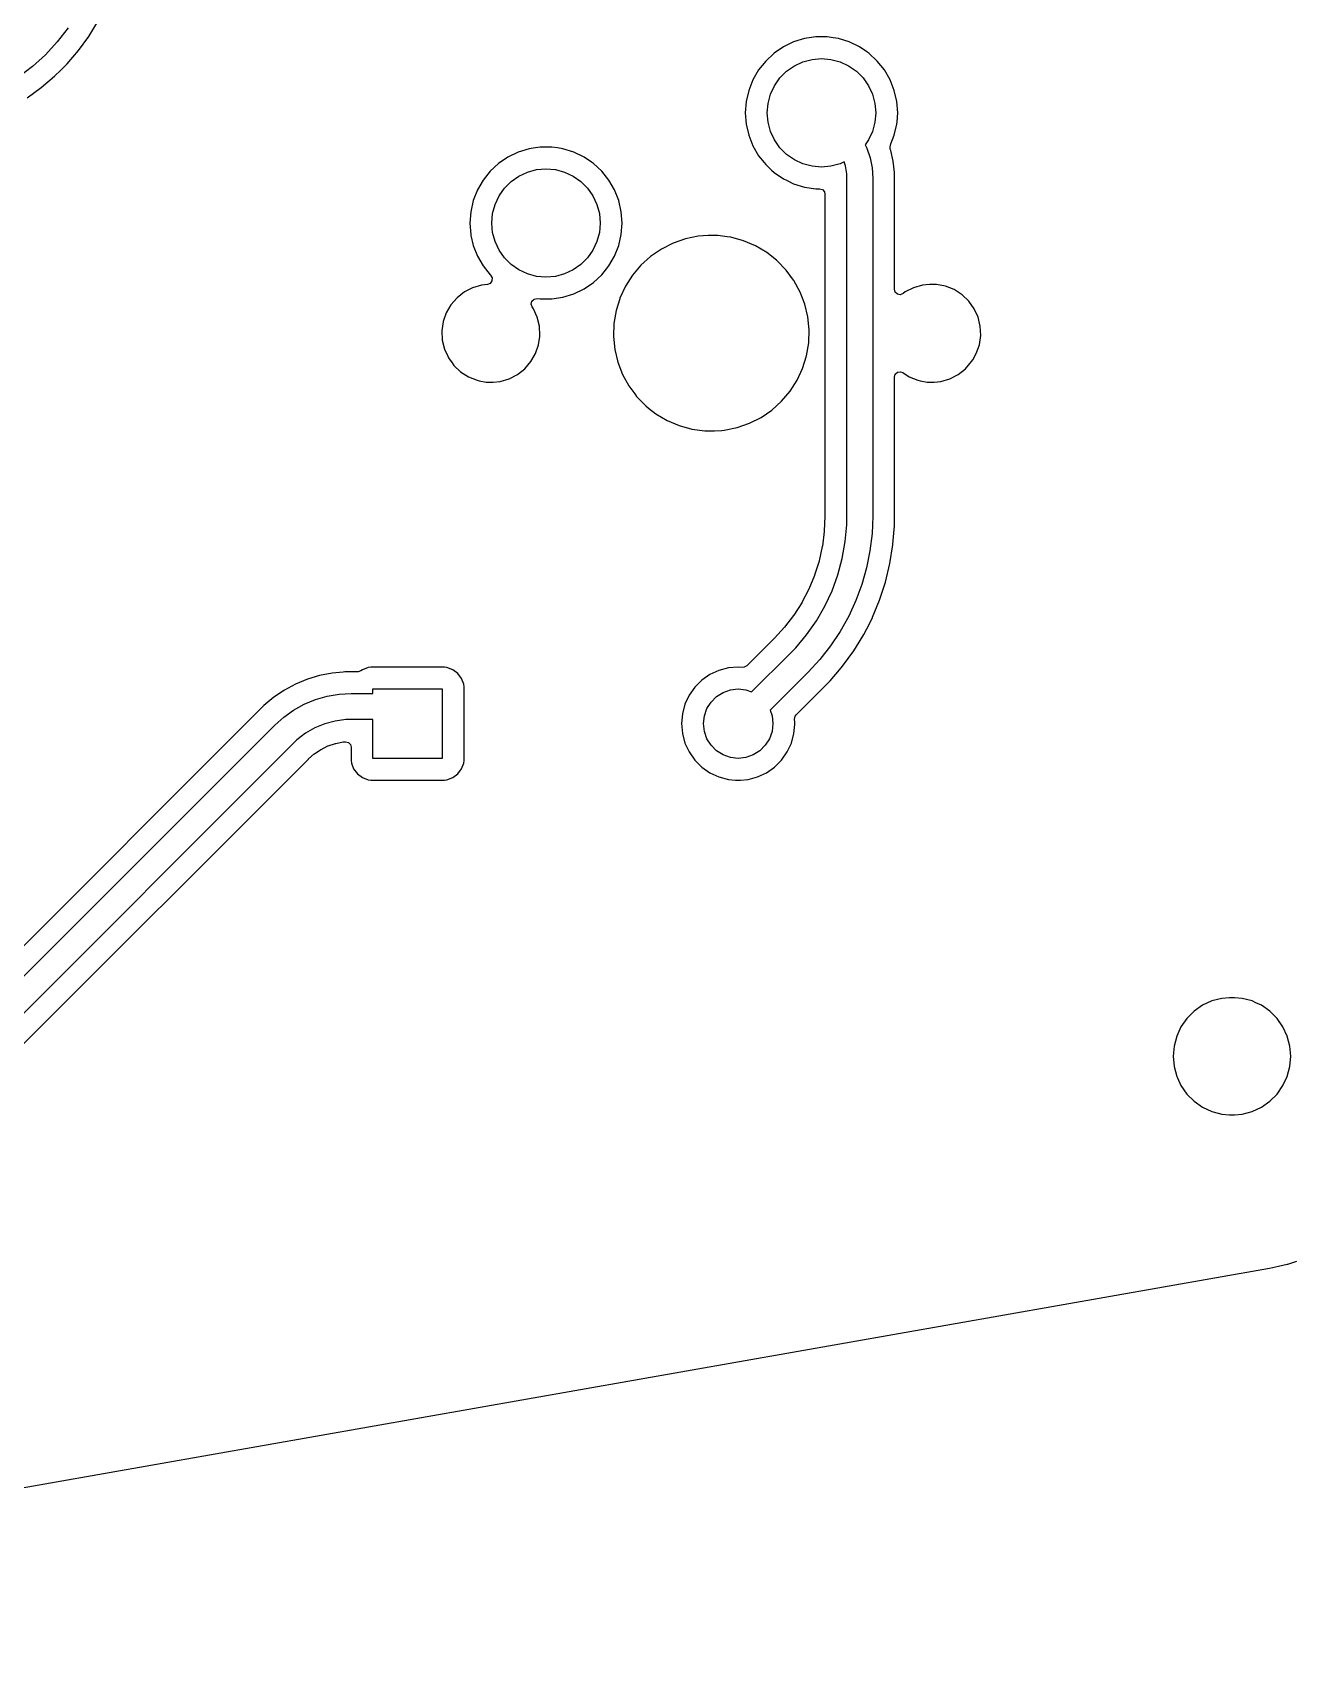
# Model space of a CAD drawing. Extents: x 68 to 346, y -197 to -84.
# Drawn here: x 262.8 to 291.91, y -195.91 to -158.45 of the extents above; entities that cross this region are included whole.
import ezdxf

# ---------------------------------------------------------------- set-up
doc = ezdxf.new("R2010")
doc.units = 0
doc.layers.add('BLACK', color=7, linetype='CONTINUOUS')

msp = doc.modelspace()

# ---------------------------------------------------------------- linework, layer by layer
at = {"layer": 'BLACK', "linetype": 'CONTINUOUS'}
for p, q in [((263.622, -158.343), (263.375, -158.664)), ((264.098, -158.54), (264.309, -158.196)), ((263.375, -158.664), (263.102, -158.962)), ((263.861, -158.866), (264.098, -158.54)), ((264.098, -158.54), (264.098, -158.54)), ((264.098, -158.54), (264.098, -158.54)), ((280.11, -158.782), (279.893, -158.93)), ((280.346, -158.669), (280.11, -158.782)), ((280.11, -158.782), (280.11, -158.782)), ((280.597, -158.591), (280.346, -158.669)), ((280.7, -158.576), (280.597, -158.591)), ((280.597, -158.591), (280.597, -158.591)), ((280.597, -158.591), (280.597, -158.591)), ((280.856, -158.552), (280.7, -158.576)), ((281.119, -158.552), (280.856, -158.552)), ((280.856, -158.552), (280.856, -158.552)), ((281.253, -158.572), (281.119, -158.552)), ((281.119, -158.552), (281.119, -158.552)), ((281.378, -158.591), (281.253, -158.572)), ((281.629, -158.669), (281.378, -158.591)), ((281.378, -158.591), (281.378, -158.591)), ((281.378, -158.591), (281.378, -158.591)), ((281.865, -158.782), (281.629, -158.669)), ((281.629, -158.669), (281.629, -158.669)), ((282.036, -158.899), (281.865, -158.782)), ((281.865, -158.782), (281.865, -158.782)), ((281.865, -158.782), (281.865, -158.782)), ((281.865, -158.782), (281.865, -158.782)), ((263.102, -158.962), (262.804, -159.235)), ((263.102, -158.962), (263.102, -158.962)), ((263.518, -159.254), (263.599, -159.173)), ((263.599, -159.173), (263.861, -158.866)), ((279.701, -159.109), (279.537, -159.314)), ((279.893, -158.93), (279.701, -159.109)), ((280.363, -159.22), (280.56, -159.128)), ((280.56, -159.128), (280.77, -159.072)), ((280.77, -159.072), (280.988, -159.053)), ((280.988, -159.053), (281.205, -159.072)), ((281.205, -159.072), (281.415, -159.128)), ((281.415, -159.128), (281.613, -159.22)), ((282.082, -158.93), (282.036, -158.899)), ((282.274, -159.109), (282.082, -158.93)), ((282.438, -159.314), (282.274, -159.109)), ((282.274, -159.109), (282.274, -159.109)), ((282.274, -159.109), (282.274, -159.109)), ((262.804, -159.235), (262.483, -159.482)), ((263.006, -159.721), (263.313, -159.459)), ((263.313, -159.459), (263.456, -159.316)), ((263.313, -159.459), (263.313, -159.459)), ((263.313, -159.459), (263.313, -159.459)), ((263.456, -159.316), (263.516, -159.257)), ((263.516, -159.257), (263.518, -159.254)), ((263.516, -159.257), (263.516, -159.257)), ((263.518, -159.254), (263.518, -159.254)), ((279.406, -159.541), (279.31, -159.785)), ((279.537, -159.314), (279.406, -159.541)), ((279.905, -159.678), (280.03, -159.499)), ((280.03, -159.499), (280.184, -159.345)), ((280.184, -159.345), (280.363, -159.22)), ((281.613, -159.22), (281.791, -159.345)), ((281.791, -159.345), (281.945, -159.499)), ((281.945, -159.499), (282.07, -159.678)), ((282.569, -159.541), (282.438, -159.314)), ((282.665, -159.785), (282.569, -159.541)), ((262.68, -159.958), (263.006, -159.721)), ((279.31, -159.785), (279.252, -160.041)), ((279.31, -159.785), (279.31, -159.785)), ((279.756, -160.086), (279.813, -159.875)), ((279.813, -159.875), (279.905, -159.678)), ((282.07, -159.678), (282.162, -159.875)), ((282.162, -159.875), (282.219, -160.086)), ((282.723, -160.041), (282.665, -159.785)), ((279.252, -160.041), (279.232, -160.303)), ((279.232, -160.303), (279.232, -160.303)), ((279.232, -160.303), (279.252, -160.564)), ((279.252, -160.041), (279.252, -160.041)), ((279.738, -160.303), (279.756, -160.086)), ((279.756, -160.52), (279.738, -160.303)), ((282.219, -160.086), (282.238, -160.303)), ((282.238, -160.303), (282.219, -160.52)), ((282.743, -160.303), (282.723, -160.041)), ((282.723, -160.041), (282.723, -160.041)), ((282.723, -160.041), (282.723, -160.041)), ((282.728, -160.507), (282.743, -160.303)), ((282.743, -160.303), (282.743, -160.303)), ((279.252, -160.564), (279.252, -160.564)), ((279.252, -160.564), (279.31, -160.82)), ((279.813, -160.73), (279.756, -160.52)), ((282.219, -160.52), (282.162, -160.73)), ((282.665, -160.82), (282.723, -160.564)), ((282.723, -160.564), (282.728, -160.507)), ((279.31, -160.82), (279.31, -160.82)), ((279.31, -160.82), (279.31, -160.82)), ((279.31, -160.82), (279.406, -161.064)), ((279.406, -161.064), (279.537, -161.291)), ((279.905, -160.928), (279.813, -160.73)), ((280.03, -161.106), (279.905, -160.928)), ((282.07, -160.928), (281.993, -161.038)), ((281.993, -161.038), (282.031, -161.116)), ((282.162, -160.73), (282.07, -160.928)), ((282.569, -161.069), (282.574, -161.052)), ((282.572, -161.139), (282.569, -161.069)), ((282.574, -161.052), (282.587, -161.02)), ((282.587, -161.02), (282.665, -160.82)), ((273.76, -161.322), (273.543, -161.47)), ((273.996, -161.209), (273.76, -161.322)), ((273.76, -161.322), (273.76, -161.322)), ((274.247, -161.131), (273.996, -161.209)), ((274.345, -161.116), (274.247, -161.131)), ((274.247, -161.131), (274.247, -161.131)), ((274.247, -161.131), (274.247, -161.131)), ((274.506, -161.092), (274.345, -161.116)), ((274.769, -161.092), (274.506, -161.092)), ((274.506, -161.092), (274.506, -161.092)), ((274.903, -161.112), (274.769, -161.092)), ((274.769, -161.092), (274.769, -161.092)), ((275.028, -161.131), (274.903, -161.112)), ((275.279, -161.209), (275.028, -161.131)), ((275.028, -161.131), (275.028, -161.131)), ((275.028, -161.131), (275.028, -161.131)), ((275.515, -161.322), (275.279, -161.209)), ((275.279, -161.209), (275.279, -161.209)), ((275.686, -161.439), (275.515, -161.322)), ((275.515, -161.322), (275.515, -161.322)), ((275.515, -161.322), (275.515, -161.322)), ((275.515, -161.322), (275.515, -161.322)), ((275.732, -161.47), (275.686, -161.439)), ((279.537, -161.291), (279.664, -161.45)), ((279.664, -161.45), (279.701, -161.497)), ((280.184, -161.26), (280.03, -161.106)), ((280.363, -161.385), (280.184, -161.26)), ((280.56, -161.477), (280.363, -161.385)), ((281.509, -161.433), (281.415, -161.477)), ((281.538, -161.524), (281.509, -161.433)), ((282.031, -161.116), (282.107, -161.339)), ((282.107, -161.339), (282.153, -161.57)), ((282.582, -161.167), (282.572, -161.139)), ((282.64, -161.419), (282.582, -161.167)), ((282.669, -161.676), (282.64, -161.419)), ((273.351, -161.649), (273.187, -161.854)), ((273.543, -161.47), (273.351, -161.649)), ((273.834, -161.885), (274.012, -161.76)), ((274.012, -161.76), (274.21, -161.668)), ((274.21, -161.668), (274.42, -161.612)), ((274.42, -161.612), (274.637, -161.593)), ((274.637, -161.593), (274.855, -161.612)), ((274.855, -161.612), (275.065, -161.668)), ((275.065, -161.668), (275.262, -161.76)), ((275.262, -161.76), (275.441, -161.885)), ((275.924, -161.649), (275.732, -161.47)), ((276.088, -161.854), (275.924, -161.649)), ((275.924, -161.649), (275.924, -161.649)), ((275.924, -161.649), (275.924, -161.649)), ((279.701, -161.497), (279.836, -161.622)), ((279.836, -161.622), (279.893, -161.675)), ((279.893, -161.675), (280.11, -161.823)), ((280.11, -161.823), (280.11, -161.823)), ((280.11, -161.823), (280.11, -161.823)), ((280.11, -161.823), (280.11, -161.823)), ((280.11, -161.823), (280.181, -161.857)), ((280.77, -161.534), (280.56, -161.477)), ((280.988, -161.553), (280.77, -161.534)), ((281.205, -161.534), (280.988, -161.553)), ((281.415, -161.477), (281.205, -161.534)), ((281.568, -161.711), (281.538, -161.524)), ((281.568, -161.805), (281.568, -161.711)), ((281.568, -161.806), (281.568, -161.805)), ((281.568, -169.602), (281.568, -161.806)), ((282.153, -161.57), (282.168, -161.806)), ((282.168, -161.806), (282.168, -161.806)), ((282.168, -161.806), (282.168, -161.806)), ((282.168, -161.806), (282.168, -161.806)), ((282.168, -161.806), (282.168, -169.602)), ((282.669, -161.797), (282.669, -161.676)), ((282.669, -161.857), (282.669, -161.797)), ((273.056, -162.081), (272.96, -162.325)), ((273.187, -161.854), (273.056, -162.081)), ((273.555, -162.218), (273.68, -162.039)), ((273.68, -162.039), (273.834, -161.885)), ((275.441, -161.885), (275.595, -162.039)), ((275.595, -162.039), (275.72, -162.218)), ((276.219, -162.081), (276.088, -161.854)), ((276.315, -162.325), (276.219, -162.081)), ((280.181, -161.857), (280.346, -161.937)), ((280.346, -161.937), (280.346, -161.937)), ((280.346, -161.937), (280.346, -161.937)), ((280.346, -161.937), (280.597, -162.014)), ((280.597, -162.014), (280.856, -162.053)), ((280.856, -162.053), (280.944, -162.053)), ((280.944, -162.053), (281.011, -162.073)), ((281.011, -162.073), (281.056, -162.126)), ((281.056, -162.126), (281.068, -162.177)), ((281.068, -162.177), (281.068, -169.602)), ((282.669, -161.89), (282.669, -161.857)), ((282.669, -161.857), (282.669, -161.857)), ((282.669, -161.893), (282.669, -161.89)), ((282.669, -161.89), (282.669, -161.89)), ((282.669, -164.371), (282.669, -161.893)), ((282.669, -161.893), (282.669, -161.893)), ((272.96, -162.325), (272.902, -162.581)), ((272.96, -162.325), (272.96, -162.325)), ((273.406, -162.626), (273.463, -162.415)), ((273.463, -162.415), (273.555, -162.218)), ((275.72, -162.218), (275.812, -162.415)), ((275.812, -162.415), (275.869, -162.626)), ((276.373, -162.581), (276.315, -162.325)), ((272.902, -162.581), (272.882, -162.843)), ((272.882, -162.843), (272.882, -162.843)), ((272.882, -162.843), (272.902, -163.104)), ((272.902, -162.581), (272.902, -162.581)), ((273.387, -162.843), (273.406, -162.626)), ((273.406, -163.06), (273.387, -162.843)), ((275.869, -162.626), (275.887, -162.843)), ((275.887, -162.843), (275.869, -163.06)), ((276.393, -162.843), (276.373, -162.581)), ((276.373, -162.581), (276.373, -162.581)), ((276.373, -162.581), (276.373, -162.581)), ((276.373, -163.104), (276.393, -162.843)), ((276.393, -162.843), (276.393, -162.843)), ((272.902, -163.104), (272.902, -163.104)), ((272.902, -163.104), (272.902, -163.104)), ((272.902, -163.104), (272.902, -163.104)), ((272.902, -163.104), (272.907, -163.127)), ((272.907, -163.127), (272.96, -163.36)), ((273.463, -163.27), (273.406, -163.06)), ((273.555, -163.468), (273.463, -163.27)), ((275.812, -163.27), (275.72, -163.468)), ((275.869, -163.06), (275.812, -163.27)), ((276.315, -163.36), (276.373, -163.104)), ((276.373, -163.104), (276.373, -163.104)), ((277.567, -163.306), (277.298, -163.442)), ((277.852, -163.207), (277.567, -163.306)), ((277.567, -163.306), (277.567, -163.306)), ((278.147, -163.147), (277.852, -163.207)), ((278.372, -163.132), (278.147, -163.147)), ((278.147, -163.147), (278.147, -163.147)), ((278.598, -163.132), (278.372, -163.132)), ((278.372, -163.132), (278.372, -163.132)), ((278.814, -163.161), (278.598, -163.132)), ((278.897, -163.172), (278.814, -163.161)), ((279.187, -163.252), (278.897, -163.172)), ((279.465, -163.369), (279.187, -163.252)), ((279.187, -163.252), (279.187, -163.252)), ((272.96, -163.36), (272.96, -163.36)), ((272.96, -163.36), (272.96, -163.36)), ((272.96, -163.36), (273.056, -163.604)), ((273.056, -163.604), (273.187, -163.831)), ((273.68, -163.646), (273.555, -163.468)), ((273.834, -163.8), (273.68, -163.646)), ((275.595, -163.646), (275.441, -163.8)), ((275.72, -163.468), (275.595, -163.646)), ((276.088, -163.831), (276.219, -163.604)), ((276.219, -163.604), (276.315, -163.36)), ((277.05, -163.612), (276.826, -163.815)), ((277.298, -163.442), (277.05, -163.612)), ((279.724, -163.523), (279.465, -163.369)), ((279.947, -163.699), (279.724, -163.523)), ((279.724, -163.523), (279.724, -163.523)), ((279.724, -163.523), (279.724, -163.523)), ((273.187, -163.831), (273.351, -164.037)), ((273.351, -164.037), (273.351, -164.037)), ((273.351, -164.037), (273.351, -164.037)), ((273.351, -164.037), (273.36, -164.045)), ((273.36, -164.045), (273.396, -164.105)), ((274.012, -163.925), (273.834, -163.8)), ((274.21, -164.017), (274.012, -163.925)), ((274.42, -164.074), (274.21, -164.017)), ((275.065, -164.017), (274.855, -164.074)), ((275.262, -163.925), (275.065, -164.017)), ((275.441, -163.8), (275.262, -163.925)), ((275.732, -164.215), (275.924, -164.037)), ((275.924, -164.037), (276.088, -163.831)), ((276.632, -164.045), (276.47, -164.299)), ((276.826, -163.815), (276.632, -164.045)), ((279.96, -163.71), (279.947, -163.699)), ((280.17, -163.926), (279.96, -163.71)), ((280.258, -164.045), (280.17, -163.926)), ((280.34, -164.158), (280.258, -164.045)), ((272.756, -164.431), (272.587, -164.564)), ((272.947, -164.333), (272.756, -164.431)), ((273.154, -164.272), (272.947, -164.333)), ((273.288, -164.26), (273.154, -164.272)), ((273.154, -164.272), (273.154, -164.272)), ((273.154, -164.272), (273.154, -164.272)), ((273.154, -164.272), (273.154, -164.272)), ((273.154, -164.272), (273.154, -164.272)), ((273.289, -164.259), (273.288, -164.26)), ((273.354, -164.233), (273.289, -164.259)), ((273.393, -164.175), (273.354, -164.233)), ((273.396, -164.105), (273.393, -164.175)), ((274.637, -164.093), (274.42, -164.074)), ((274.855, -164.074), (274.637, -164.093)), ((275.279, -164.477), (275.515, -164.363)), ((275.515, -164.363), (275.732, -164.215)), ((276.47, -164.299), (276.343, -164.572)), ((276.47, -164.299), (276.47, -164.299)), ((280.349, -164.169), (280.34, -164.158)), ((280.493, -164.433), (280.349, -164.169)), ((280.602, -164.714), (280.493, -164.433)), ((282.685, -164.433), (282.669, -164.371)), ((282.736, -164.481), (282.685, -164.433)), ((282.916, -164.431), (282.869, -164.468)), ((283.107, -164.333), (282.916, -164.431)), ((283.314, -164.272), (283.107, -164.333)), ((283.474, -164.257), (283.314, -164.272)), ((283.314, -164.272), (283.314, -164.272)), ((283.314, -164.272), (283.314, -164.272)), ((283.635, -164.257), (283.474, -164.257)), ((283.846, -164.298), (283.635, -164.257)), ((283.635, -164.257), (283.635, -164.257)), ((284.046, -164.378), (283.846, -164.298)), ((284.226, -164.494), (284.046, -164.378)), ((272.447, -164.727), (272.339, -164.913)), ((272.587, -164.564), (272.447, -164.727)), ((272.587, -164.564), (272.587, -164.564)), ((274.295, -164.711), (274.312, -164.643)), ((274.318, -164.777), (274.295, -164.711)), ((274.312, -164.643), (274.362, -164.595)), ((274.347, -164.817), (274.318, -164.777)), ((274.436, -165.013), (274.347, -164.817)), ((274.347, -164.817), (274.347, -164.817)), ((274.362, -164.595), (274.431, -164.582)), ((274.431, -164.582), (274.438, -164.583)), ((274.438, -164.583), (274.506, -164.593)), ((274.506, -164.593), (274.769, -164.593)), ((274.769, -164.593), (275.028, -164.554)), ((275.028, -164.554), (275.279, -164.477)), ((276.336, -164.593), (276.253, -164.86)), ((276.343, -164.572), (276.336, -164.593)), ((276.343, -164.572), (276.343, -164.572)), ((280.672, -165.007), (280.602, -164.714)), ((282.804, -164.494), (282.736, -164.481)), ((282.869, -164.468), (282.804, -164.494)), ((284.382, -164.642), (284.226, -164.494)), ((284.507, -164.817), (284.382, -164.642)), ((284.382, -164.642), (284.382, -164.642)), ((284.382, -164.642), (284.382, -164.642)), ((284.596, -165.013), (284.507, -164.817)), ((272.269, -165.116), (272.238, -165.329)), ((272.339, -164.913), (272.269, -165.116)), ((272.269, -165.116), (272.269, -165.116)), ((274.487, -165.222), (274.436, -165.013)), ((276.203, -165.157), (276.193, -165.458)), ((276.253, -164.86), (276.203, -165.157)), ((280.702, -165.307), (280.672, -165.007)), ((284.647, -165.222), (284.596, -165.013)), ((272.238, -165.329), (272.238, -165.329)), ((272.238, -165.329), (272.248, -165.544)), ((272.248, -165.544), (272.299, -165.752)), ((274.466, -165.649), (274.494, -165.458)), ((274.497, -165.436), (274.487, -165.222)), ((274.494, -165.458), (274.497, -165.436)), ((276.193, -165.458), (276.223, -165.758)), ((280.692, -165.608), (280.702, -165.307)), ((284.626, -165.649), (284.657, -165.436)), ((284.657, -165.436), (284.647, -165.222)), ((272.299, -165.752), (272.299, -165.752)), ((272.299, -165.752), (272.373, -165.914)), ((272.373, -165.914), (272.388, -165.948)), ((274.312, -165.999), (274.396, -165.852)), ((274.396, -165.852), (274.466, -165.649)), ((274.396, -165.852), (274.396, -165.852)), ((276.223, -165.758), (276.223, -165.758)), ((276.223, -165.758), (276.293, -166.051)), ((280.552, -166.193), (280.642, -165.905)), ((280.642, -165.905), (280.692, -165.608)), ((284.472, -165.999), (284.556, -165.852)), ((284.556, -165.852), (284.626, -165.649)), ((284.556, -165.852), (284.556, -165.852)), ((272.388, -165.948), (272.474, -166.068)), ((272.474, -166.068), (272.513, -166.123)), ((272.513, -166.123), (272.513, -166.123)), ((272.513, -166.123), (272.669, -166.271)), ((272.669, -166.271), (272.669, -166.271)), ((272.669, -166.271), (272.669, -166.271)), ((272.669, -166.271), (272.849, -166.388)), ((273.979, -166.334), (274.148, -166.201)), ((274.148, -166.201), (274.288, -166.038)), ((274.288, -166.038), (274.312, -165.999)), ((276.293, -166.051), (276.293, -166.051)), ((276.293, -166.051), (276.402, -166.332)), ((280.425, -166.467), (280.552, -166.193)), ((282.688, -166.329), (282.741, -166.283)), ((282.741, -166.283), (282.81, -166.273)), ((282.81, -166.273), (282.86, -166.291)), ((282.86, -166.291), (283.009, -166.388)), ((284.139, -166.334), (284.308, -166.201)), ((284.308, -166.201), (284.448, -166.038)), ((284.448, -166.038), (284.472, -165.999)), ((272.849, -166.388), (273.049, -166.467)), ((273.049, -166.467), (273.101, -166.477)), ((273.101, -166.477), (273.26, -166.508)), ((273.26, -166.508), (273.26, -166.508)), ((273.26, -166.508), (273.421, -166.508)), ((273.421, -166.508), (273.581, -166.493)), ((273.421, -166.508), (273.421, -166.508)), ((273.581, -166.493), (273.788, -166.432)), ((273.788, -166.432), (273.979, -166.334)), ((276.402, -166.332), (276.402, -166.332)), ((276.402, -166.332), (276.546, -166.596)), ((276.546, -166.596), (276.546, -166.596)), ((276.546, -166.596), (276.684, -166.783)), ((280.263, -166.721), (280.425, -166.467)), ((282.669, -166.396), (282.688, -166.329)), ((282.669, -169.602), (282.669, -166.396)), ((283.009, -166.388), (283.209, -166.467)), ((283.209, -166.467), (283.261, -166.477)), ((283.261, -166.477), (283.42, -166.508)), ((283.42, -166.508), (283.42, -166.508)), ((283.42, -166.508), (283.581, -166.508)), ((283.581, -166.508), (283.741, -166.493)), ((283.581, -166.508), (283.581, -166.508)), ((283.741, -166.493), (283.948, -166.432)), ((283.948, -166.432), (284.139, -166.334)), ((276.684, -166.783), (276.725, -166.839)), ((276.725, -166.839), (276.935, -167.055)), ((276.935, -167.055), (277.002, -167.109)), ((279.845, -167.153), (280.069, -166.951)), ((280.069, -166.951), (280.263, -166.721)), ((277.002, -167.109), (277.171, -167.242)), ((277.171, -167.242), (277.171, -167.242)), ((277.171, -167.242), (277.171, -167.242)), ((277.171, -167.242), (277.43, -167.396)), ((277.43, -167.396), (277.708, -167.513)), ((279.328, -167.459), (279.597, -167.323)), ((279.597, -167.323), (279.845, -167.153)), ((277.708, -167.513), (277.998, -167.593)), ((277.998, -167.593), (278.297, -167.633)), ((278.297, -167.633), (278.297, -167.633)), ((278.297, -167.633), (278.523, -167.633)), ((278.523, -167.633), (278.687, -167.622)), ((278.687, -167.622), (278.748, -167.618)), ((278.748, -167.618), (279.043, -167.558)), ((279.043, -167.558), (279.328, -167.459)), ((281.068, -169.602), (281.052, -169.946)), ((281.568, -169.797), (281.568, -169.602)), ((281.568, -169.602), (281.568, -169.602)), ((282.168, -169.602), (282.152, -170)), ((282.168, -169.602), (282.168, -169.602)), ((282.669, -169.821), (282.669, -169.602)), ((281.052, -169.951), (281.007, -170.29)), ((281.052, -169.946), (281.052, -169.951)), ((281.534, -170.187), (281.568, -169.797)), ((282.152, -170), (282.105, -170.397)), ((282.635, -170.245), (282.669, -169.821)), ((281.006, -170.296), (280.932, -170.629)), ((281.007, -170.29), (281.006, -170.296)), ((281.466, -170.573), (281.534, -170.187)), ((282.105, -170.397), (282.028, -170.788)), ((282.565, -170.692), (282.634, -170.258)), ((282.634, -170.258), (282.635, -170.245)), ((280.931, -170.635), (280.828, -170.961)), ((280.932, -170.629), (280.931, -170.635)), ((281.365, -170.95), (281.466, -170.573)), ((282.028, -170.788), (281.919, -171.172)), ((282.463, -171.118), (282.565, -170.692)), ((280.826, -170.966), (280.696, -171.281)), ((280.828, -170.961), (280.826, -170.966)), ((281.231, -171.318), (281.365, -170.95)), ((281.919, -171.172), (281.781, -171.546)), ((282.409, -171.283), (282.463, -171.118)), ((280.693, -171.286), (280.536, -171.59)), ((280.696, -171.281), (280.693, -171.286)), ((281.066, -171.673), (281.231, -171.318)), ((281.781, -171.546), (281.614, -171.908)), ((282.164, -171.931), (282.328, -171.535)), ((282.328, -171.535), (282.409, -171.283)), ((282.328, -171.535), (282.328, -171.535)), ((280.346, -171.887), (280.138, -172.158)), ((280.349, -171.883), (280.346, -171.887)), ((280.533, -171.594), (280.349, -171.883)), ((280.536, -171.59), (280.533, -171.594)), ((280.87, -172.012), (281.066, -171.673)), ((281.614, -171.908), (281.419, -172.257)), ((282.16, -171.94), (282.164, -171.931)), ((280.134, -172.162), (279.902, -172.416)), ((280.138, -172.158), (280.134, -172.162)), ((280.645, -172.332), (280.87, -172.012)), ((281.419, -172.257), (281.198, -172.588)), ((281.961, -172.331), (282.03, -172.195)), ((282.03, -172.195), (282.16, -171.94)), ((279.902, -172.416), (279.268, -173.05)), ((280.256, -172.77), (280.394, -172.632)), ((280.394, -172.632), (280.645, -172.332)), ((281.198, -172.588), (280.951, -172.902)), ((281.731, -172.705), (281.854, -172.506)), ((281.854, -172.506), (281.961, -172.331)), ((279.268, -173.05), (279.207, -173.084)), ((279.377, -173.649), (280.256, -172.77)), ((280.256, -172.77), (280.256, -172.77)), ((280.951, -172.902), (280.68, -173.194)), ((281.406, -173.139), (281.474, -173.06)), ((281.474, -173.06), (281.731, -172.705)), ((281.731, -172.705), (281.731, -172.705)), ((281.731, -172.705), (281.731, -172.705)), ((269.139, -173.361), (268.867, -173.473)), ((269.42, -173.276), (269.139, -173.361)), ((269.708, -173.218), (269.42, -173.276)), ((269.42, -173.276), (269.42, -173.276)), ((269.96, -173.194), (269.708, -173.218)), ((269.708, -173.218), (269.708, -173.218)), ((270.001, -173.19), (269.96, -173.194)), ((270.1, -173.19), (270.001, -173.19)), ((270.001, -173.19), (270.001, -173.19)), ((270.001, -173.19), (270.001, -173.19)), ((270.101, -173.189), (270.1, -173.19)), ((270.296, -173.189), (270.101, -173.189)), ((270.305, -173.189), (270.296, -173.189)), ((270.37, -173.165), (270.305, -173.189)), ((270.405, -173.139), (270.37, -173.165)), ((270.54, -173.089), (270.405, -173.139)), ((270.405, -173.139), (270.405, -173.139)), ((270.6, -173.082), (270.54, -173.089)), ((272.295, -173.082), (270.6, -173.082)), ((270.6, -173.082), (270.6, -173.082)), ((272.355, -173.089), (272.295, -173.082)), ((272.295, -173.082), (272.295, -173.082)), ((272.295, -173.082), (272.295, -173.082)), ((272.295, -173.082), (272.295, -173.082)), ((272.49, -173.139), (272.355, -173.089)), ((272.355, -173.089), (272.355, -173.089)), ((272.605, -173.225), (272.49, -173.139)), ((272.49, -173.139), (272.49, -173.139)), ((272.691, -173.34), (272.605, -173.225)), ((272.605, -173.225), (272.605, -173.225)), ((272.741, -173.473), (272.691, -173.34)), ((272.691, -173.34), (272.691, -173.34)), ((278.228, -173.383), (278.067, -173.543)), ((278.415, -173.252), (278.228, -173.383)), ((278.621, -173.156), (278.415, -173.252)), ((278.415, -173.252), (278.415, -173.252)), ((278.841, -173.097), (278.621, -173.156)), ((278.621, -173.156), (278.621, -173.156)), ((279.067, -173.077), (278.841, -173.097)), ((278.841, -173.097), (278.841, -173.097)), ((279.068, -173.077), (279.067, -173.077)), ((279.169, -173.086), (279.068, -173.077)), ((279.207, -173.084), (279.169, -173.086)), ((280.68, -173.194), (279.801, -174.073)), ((280.68, -173.194), (280.68, -173.194)), ((281.067, -173.516), (281.189, -173.393)), ((281.189, -173.393), (281.406, -173.139)), ((268.363, -173.775), (268.136, -173.962)), ((268.608, -173.612), (268.363, -173.775)), ((268.363, -173.775), (268.363, -173.775)), ((268.867, -173.473), (268.608, -173.612)), ((268.608, -173.612), (268.608, -173.612)), ((269.325, -173.83), (269.593, -173.752)), ((269.593, -173.752), (269.869, -173.706)), ((269.869, -173.706), (270.147, -173.69)), ((270.147, -173.69), (270.147, -173.69)), ((270.147, -173.69), (270.647, -173.69)), ((270.647, -173.69), (270.647, -173.583)), ((270.647, -173.583), (272.248, -173.583)), ((272.248, -173.583), (272.248, -175.183)), ((272.742, -173.475), (272.741, -173.473)), ((272.748, -173.535), (272.742, -173.475)), ((272.748, -174.383), (272.748, -173.535)), ((277.937, -173.73), (277.841, -173.936)), ((278.067, -173.543), (277.937, -173.73)), ((277.937, -173.73), (277.937, -173.73)), ((278.442, -173.884), (278.569, -173.757)), ((278.569, -173.757), (278.72, -173.662)), ((278.72, -173.662), (278.889, -173.603)), ((278.889, -173.603), (279.067, -173.583)), ((279.067, -173.583), (279.246, -173.603)), ((279.246, -173.603), (279.377, -173.649)), ((280.4, -174.182), (281.066, -173.517)), ((281.066, -173.517), (281.067, -173.516)), ((281.066, -173.517), (281.066, -173.517)), ((281.067, -173.516), (281.067, -173.516)), ((267.97, -174.128), (256.323, -185.775)), ((267.973, -174.125), (267.97, -174.128)), ((267.97, -174.128), (267.97, -174.128)), ((268.003, -174.095), (267.973, -174.125)), ((267.973, -174.125), (267.973, -174.125)), ((268.032, -174.066), (268.003, -174.095)), ((268.065, -174.033), (268.032, -174.066)), ((268.136, -173.962), (268.065, -174.033)), ((268.065, -174.033), (268.065, -174.033)), ((268.594, -174.233), (268.822, -174.072)), ((268.822, -174.072), (269.067, -173.937)), ((269.067, -173.937), (269.325, -173.83)), ((277.782, -174.156), (277.762, -174.383)), ((277.841, -173.936), (277.782, -174.156)), ((277.782, -174.156), (277.782, -174.156)), ((277.841, -173.936), (277.841, -173.936)), ((278.288, -174.205), (278.347, -174.035)), ((278.347, -174.035), (278.442, -173.884)), ((279.801, -174.073), (279.847, -174.205)), ((280.378, -174.212), (280.4, -174.182)), ((256.652, -186.154), (268.386, -174.42)), ((268.386, -174.42), (268.594, -174.233)), ((268.386, -174.42), (268.386, -174.42)), ((268.386, -174.42), (268.386, -174.42)), ((268.386, -174.42), (268.386, -174.42)), ((269.309, -174.481), (269.095, -174.605)), ((269.538, -174.387), (269.309, -174.481)), ((269.778, -174.322), (269.538, -174.387)), ((270.024, -174.29), (269.778, -174.322)), ((270.147, -174.29), (270.024, -174.29)), ((270.647, -174.29), (270.147, -174.29)), ((270.147, -174.29), (270.147, -174.29)), ((270.147, -174.29), (270.147, -174.29)), ((270.147, -174.29), (270.147, -174.29)), ((270.647, -175.183), (270.647, -174.29)), ((272.748, -175.23), (272.748, -174.383)), ((277.762, -174.383), (277.762, -174.383)), ((277.762, -174.383), (277.782, -174.609)), ((278.267, -174.383), (278.288, -174.205)), ((278.288, -174.561), (278.267, -174.383)), ((278.347, -174.73), (278.288, -174.561)), ((279.847, -174.561), (279.788, -174.73)), ((279.847, -174.205), (279.868, -174.383)), ((279.868, -174.383), (279.847, -174.561)), ((280.353, -174.609), (280.371, -174.4)), ((280.364, -174.281), (280.378, -174.212)), ((280.37, -174.348), (280.364, -174.281)), ((280.373, -174.383), (280.37, -174.348)), ((280.371, -174.4), (280.373, -174.383)), ((280.373, -174.383), (280.373, -174.383)), ((268.81, -174.844), (257.076, -186.578)), ((268.898, -174.756), (268.81, -174.844)), ((268.81, -174.844), (268.81, -174.844)), ((269.095, -174.605), (268.898, -174.756)), ((269.456, -174.975), (269.612, -174.898)), ((269.612, -174.898), (269.619, -174.895)), ((269.619, -174.895), (269.784, -174.839)), ((269.784, -174.839), (269.792, -174.837)), ((269.792, -174.837), (269.962, -174.803)), ((269.962, -174.803), (269.97, -174.802)), ((269.97, -174.802), (270.015, -174.799)), ((270.015, -174.799), (270.083, -174.814)), ((270.083, -174.814), (270.132, -174.864)), ((270.132, -174.864), (270.147, -174.923)), ((270.147, -174.923), (270.147, -175.23)), ((277.782, -174.609), (277.782, -174.609)), ((277.782, -174.609), (277.841, -174.829)), ((277.841, -174.829), (277.841, -174.829)), ((277.841, -174.829), (277.937, -175.035)), ((278.442, -174.881), (278.347, -174.73)), ((278.569, -175.008), (278.442, -174.881)), ((279.693, -174.881), (279.566, -175.008)), ((279.788, -174.73), (279.693, -174.881)), ((280.198, -175.035), (280.294, -174.829)), ((280.294, -174.829), (280.353, -174.609)), ((262.312, -182.05), (269.163, -175.199)), ((269.163, -175.199), (269.166, -175.196)), ((269.166, -175.196), (269.298, -175.08)), ((269.298, -175.08), (269.304, -175.076)), ((269.304, -175.076), (269.449, -174.979)), ((269.449, -174.979), (269.456, -174.975)), ((270.147, -175.23), (270.147, -175.23)), ((270.147, -175.23), (270.153, -175.29)), ((270.153, -175.29), (270.204, -175.425)), ((272.248, -175.183), (270.647, -175.183)), ((272.691, -175.425), (272.742, -175.29)), ((272.742, -175.29), (272.748, -175.23)), ((277.937, -175.035), (277.937, -175.035)), ((277.937, -175.035), (278.067, -175.222)), ((278.067, -175.222), (278.228, -175.383)), ((278.72, -175.103), (278.569, -175.008)), ((278.889, -175.163), (278.72, -175.103)), ((279.067, -175.183), (278.889, -175.163)), ((279.246, -175.163), (279.067, -175.183)), ((279.415, -175.103), (279.246, -175.163)), ((279.566, -175.008), (279.415, -175.103)), ((279.907, -175.383), (280.068, -175.222)), ((280.068, -175.222), (280.198, -175.035)), ((270.204, -175.425), (270.204, -175.425)), ((270.204, -175.425), (270.29, -175.54)), ((270.29, -175.54), (270.29, -175.54)), ((270.29, -175.54), (270.405, -175.626)), ((270.405, -175.626), (270.405, -175.626)), ((270.405, -175.626), (270.54, -175.677)), ((270.54, -175.677), (270.54, -175.677)), ((270.54, -175.677), (270.547, -175.677)), ((270.547, -175.677), (270.6, -175.683)), ((270.6, -175.683), (272.295, -175.683)), ((272.295, -175.683), (272.355, -175.677)), ((272.355, -175.677), (272.49, -175.626)), ((272.49, -175.626), (272.605, -175.54)), ((272.605, -175.54), (272.691, -175.425)), ((278.228, -175.383), (278.228, -175.383)), ((278.228, -175.383), (278.415, -175.513)), ((278.415, -175.513), (278.621, -175.609)), ((278.621, -175.609), (278.841, -175.668)), ((278.841, -175.668), (279.003, -175.682)), ((279.003, -175.682), (279.067, -175.688)), ((279.068, -175.688), (279.124, -175.683)), ((279.124, -175.683), (279.294, -175.668)), ((279.294, -175.668), (279.514, -175.609)), ((279.514, -175.609), (279.72, -175.513)), ((279.72, -175.513), (279.907, -175.383)), ((279.067, -175.688), (279.067, -175.688)), ((279.067, -175.688), (279.068, -175.688)), ((289.77, -180.876), (289.576, -181.012)), ((289.984, -180.776), (289.77, -180.876)), ((289.77, -180.876), (289.77, -180.876)), ((290.212, -180.715), (289.984, -180.776)), ((289.984, -180.776), (289.984, -180.776)), ((290.389, -180.7), (290.212, -180.715)), ((290.212, -180.715), (290.212, -180.715)), ((290.506, -180.7), (290.389, -180.7)), ((290.683, -180.715), (290.506, -180.7)), ((290.911, -180.776), (290.683, -180.715)), ((290.683, -180.715), (290.683, -180.715)), ((290.998, -180.817), (290.911, -180.776)), ((290.911, -180.776), (290.911, -180.776)), ((290.911, -180.776), (290.911, -180.776)), ((291.125, -180.876), (290.998, -180.817)), ((291.319, -181.012), (291.125, -180.876)), ((291.125, -180.876), (291.125, -180.876)), ((289.409, -181.179), (289.273, -181.372)), ((289.576, -181.012), (289.409, -181.179)), ((289.409, -181.179), (289.409, -181.179)), ((291.486, -181.179), (291.319, -181.012)), ((291.622, -181.372), (291.486, -181.179)), ((289.174, -181.587), (289.112, -181.815)), ((289.273, -181.372), (289.174, -181.587)), ((289.174, -181.587), (289.174, -181.587)), ((289.273, -181.372), (289.273, -181.372)), ((291.721, -181.587), (291.622, -181.372)), ((291.622, -181.372), (291.622, -181.372)), ((291.783, -181.815), (291.721, -181.587)), ((289.112, -181.815), (289.092, -182.05)), ((289.092, -182.05), (289.092, -182.05)), ((289.092, -182.05), (289.112, -182.286)), ((289.112, -181.815), (289.112, -181.815)), ((291.803, -182.05), (291.783, -181.815)), ((291.783, -182.286), (291.803, -182.05)), ((289.112, -182.286), (289.112, -182.286)), ((289.112, -182.286), (289.174, -182.514)), ((291.721, -182.514), (291.783, -182.286)), ((289.174, -182.514), (289.174, -182.514)), ((289.174, -182.514), (289.174, -182.514)), ((289.174, -182.514), (289.19, -182.549)), ((289.19, -182.549), (289.273, -182.728)), ((289.273, -182.728), (289.273, -182.728)), ((289.273, -182.728), (289.409, -182.922)), ((291.486, -182.922), (291.622, -182.728)), ((291.622, -182.728), (291.721, -182.514)), ((289.409, -182.922), (289.576, -183.089)), ((289.576, -183.089), (289.77, -183.224)), ((291.125, -183.224), (291.319, -183.089)), ((291.319, -183.089), (291.486, -182.922)), ((289.77, -183.224), (289.77, -183.224)), ((289.77, -183.224), (289.984, -183.324)), ((289.984, -183.324), (289.984, -183.324)), ((289.984, -183.324), (289.984, -183.324)), ((289.984, -183.324), (290.015, -183.333)), ((290.015, -183.333), (290.212, -183.385)), ((290.212, -183.385), (290.389, -183.401)), ((290.389, -183.401), (290.506, -183.401)), ((290.506, -183.401), (290.683, -183.385)), ((290.683, -183.385), (290.911, -183.324)), ((290.911, -183.324), (291.125, -183.224)), ((291.524, -186.893), (291.314, -186.939)), ((291.72, -186.85), (291.524, -186.893)), ((291.725, -186.848), (291.72, -186.85)), ((291.932, -186.785), (291.725, -186.848)), ((291.314, -186.939), (240.438, -195.91))]:
    msp.add_line(p, q, dxfattribs=at)

doc.saveas('drawing.dxf')
